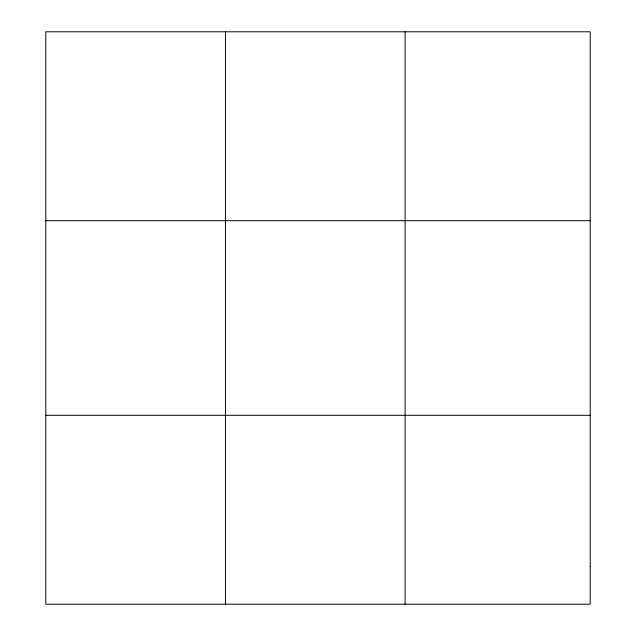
<?xml version="1.0" encoding="UTF-8"?>
<svg xmlns="http://www.w3.org/2000/svg" width="636" height="636" viewBox="0 0 636 636"><rect width="100%" height="100%" fill="white"/><g stroke="black" fill="none" stroke-linecap="round" stroke-linejoin="round"><path stroke-width="0.95" d="M225.446 604.2L225.446 31.8M405.108 604.2L405.108 31.8M45.792 220.692L590.208 220.692M45.792 415.308L590.208 415.308M590.208 566.422L590.208 604.2L45.792 604.2L45.792 31.8L590.208 31.8L590.208 566.422"/></g></svg>
